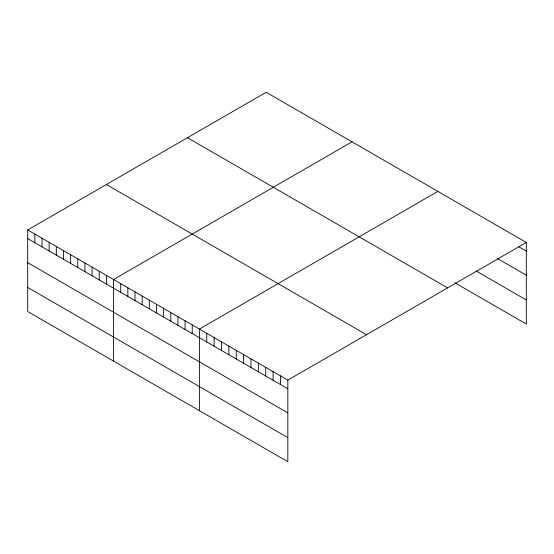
<?xml version="1.0" encoding="UTF-8"?>
<svg xmlns="http://www.w3.org/2000/svg" width="554" height="554" viewBox="0 0 554 554"><rect width="100%" height="100%" fill="white"/><g stroke="black" fill="none" stroke-linecap="round" stroke-linejoin="round"><path stroke-width="0.83" d="M287.831 412.855L287.831 380.141L27.7 229.958L27.7 311.535L287.831 461.724L287.831 412.855L27.7 262.665M454.806 282.769L526.3 324.042L526.3 242.465L266.169 92.276L27.7 229.958M352.012 141.838L113.542 279.514L113.542 361.097M437.854 191.4L199.385 329.076L199.385 410.659M287.831 380.141L526.3 242.465M518.932 246.849L526.3 251.101M497.554 258.579L526.3 275.172M476.184 271.038L526.3 299.97M187.474 137.711L447.604 287.9M106.396 184.524L366.526 334.706M27.7 238.594L287.831 388.783M27.7 287.464L287.831 437.653M280.462 375.889L280.462 384.524M273.087 371.63L273.087 380.273M265.719 367.378L265.719 376.014M258.351 363.119L258.351 371.762M250.976 358.867L250.976 367.503M243.608 354.608L243.608 363.251M236.239 350.357L236.239 358.992M228.871 346.098L228.871 354.74M221.496 341.846L221.496 350.481M214.128 337.587L214.128 346.229M206.76 333.335L206.76 341.97M192.231 324.949L192.231 333.591M185.078 320.821L185.078 329.457M177.924 316.687L177.924 325.33M170.77 312.56L170.77 321.195M163.617 308.426L163.617 317.068M156.463 304.298L156.463 312.941M149.31 300.171L149.31 308.807M142.156 296.037L142.156 304.679M135.003 291.91L135.003 300.545M127.849 287.775L127.849 296.418M120.696 283.648L120.696 292.29M106.389 275.386L106.389 284.029M99.235 271.259L99.235 279.895M92.082 267.125L92.082 275.767M84.928 262.998L84.928 271.64M77.775 258.863L77.775 267.506M70.621 254.736L70.621 263.379M63.468 250.609L63.468 259.244M56.314 246.475L56.314 255.117M49.161 242.347L49.161 250.99M42.007 238.213L42.007 246.855M34.854 234.086L34.854 242.728"/></g></svg>
